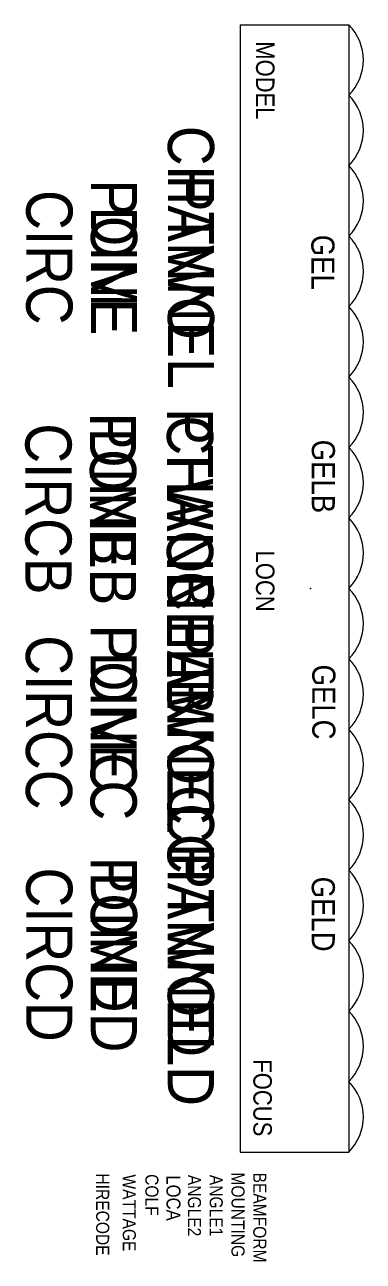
# Model space of a CAD drawing. Extents: x 5650 to 6384, y -1350 to 1324.
import ezdxf
from ezdxf.enums import TextEntityAlignment as Align

# ---------------------------------------------------------------- set-up
doc = ezdxf.new("R2010")
doc.units = 0
doc.header["$MEASUREMENT"] = 0
doc.layers.get('0').update_dxf_attribs({"linetype": 'CONTINUOUS'})
for name, color, linetype in [('CHANNEL', 3, 'CONTINUOUS'), ('CIRC', 6, 'CONTINUOUS'), ('DIMMER', 4, 'CONTINUOUS'), ('FOCUS', 30, 'CONTINUOUS'), ('GEL', 1, 'CONTINUOUS'), ('LANTERNS', 4, 'CONTINUOUS'), ('LOCATION', 7, 'CONTINUOUS'), ('MODEL', 6, 'CONTINUOUS'), ('PATCH', 5, 'CONTINUOUS'), ('PATCH2', 5, 'CONTINUOUS'), ('TEMPLATE', 150, 'CONTINUOUS')]:
    doc.layers.add(name, color=color, linetype=linetype)

msp = doc.modelspace()

# ---------------------------------------------------------------- linework, layer by layer
for p, q in [((6117.4, 1324.4), (6117.4, -1114)), ((6117.4, 1324.4), (6269.8, 1324.4)), ((6269.8, 1324.4), (6352.4, 1324.4)), ((6352.4, 1324.4), (6352.4, -1114)), ((6117.4, -1114), (6269.8, -1114)), ((6269.8, -1114), (6352.4, -1114))]:
    msp.add_line(p, q)
for centre in [(6276.2, 1248.2), (6276.2, 1095.8), (6276.2, 943.4), (6276.2, 791), (6276.2, 638.6), (6276.2, 486.2), (6276.2, 333.8), (6276.2, 181.4), (6276.2, 29), (6276.2, -123.4), (6276.2, -275.8), (6276.2, -428.2), (6276.2, -580.6), (6276.2, -733), (6276.2, -885.4), (6276.2, -1037.8)]:
    msp.add_arc(centre, 107.8, 315, 45)
at = {"layer": 'TEMPLATE', "color": 0, "linetype": 'CONTINUOUS'}
msp.add_point((6269.8, 105.2), dxfattribs=at)

# ---------------------------------------------------------------- texts
at = {"layer": 'CHANNEL', "width": 0.89}
for tag, p in [('CHANNEL', (5960.6, 821.4)), ('CHANNELB', (5958.6, 155.2)), ('CHANNELC', (5959.8, -184.6)), ('CHANNELD', (5960.4, -686.9))]:
    msp.add_attdef(tag, text='', height=100, rotation=270, dxfattribs=at).set_placement(p, align=Align.CENTER)
at = {"layer": 'CIRC', "width": 0.89}
for tag, p in [('CIRC', (5653.9, 821.4)), ('CIRCB', (5651.9, 277.1)), ('CIRCC', (5653.1, -184.6)), ('CIRCD', (5653.7, -686.9))]:
    msp.add_attdef(tag, text='', height=100, rotation=270, dxfattribs=at).set_placement(p, align=Align.CENTER)
at = {"layer": 'DIMMER', "width": 0.89}
for tag, p in [('DIM', (5793.9, 822.3)), ('DIMB', (5791.9, 303.9)), ('DIMC', (5793.1, -183.8)), ('DIMD', (5793.7, -660.2))]:
    msp.add_attdef(tag, text='', height=100, rotation=270, dxfattribs=at).set_placement(p, align=Align.CENTER)
at = {"layer": 'FOCUS', "width": 0.89}
msp.add_attdef('FOCUS', text=' ', height=40, rotation=270, dxfattribs=at).set_placement((6145.8, -1080), align=Align.RIGHT)
at = {"layer": 'GEL', "width": 0.89}
for tag, p in [('GEL', (6271.4, 810.5)), ('GELB', (6272.4, 347.4)), ('GELC', (6273.4, -140.6)), ('GELD', (6272.3, -599.4))]:
    msp.add_attdef(tag, text='', height=50, rotation=270, dxfattribs=at).set_placement(p, align=Align.CENTER)
at = {"layer": 'LANTERNS', "color": 0, "width": 0.89, "flags": 1}
for tag, p, s, height in [('HIRECODE', (5805.2, -1160.2), '', 28.3), ('WATTAGE', (5862.9, -1162.4, 0), ' ', 28.3), ('COLF', (5911.8, -1161.8), '4', 28.3), ('LOCA', (5957.6, -1164.4), '', 30.3), ('ANGLE2', (6004, -1163.3), '180', 28.3), ('ANGLE1', (6051.2, -1163.3), '0', 28.3), ('MOUNTING', (6098.4, -1158.1), 'STANDARD HOOK CLAMP X 2', 28.305), ('BEAMFORM', (6145.5, -1158.4), 'ASYMETRIC', 28.3)]:
    msp.add_attdef(tag, p, s, height=height, rotation=270, dxfattribs=at)
at = {"layer": 'LOCATION', "width": 0.89}
msp.add_attdef('LOCN', text='', height=40, rotation=270, dxfattribs=at).set_placement((6151.5, 120.9), align=Align.CENTER)
at = {"layer": 'MODEL', "width": 0.89}
msp.add_attdef('MODEL', text="8' R40", height=40, rotation=270, dxfattribs=at).set_placement((6171.6, 1204), align=Align.MIDDLE)
at = {"layer": 'PATCH', "width": 0.89}
for tag, p in [('PONE', (5793.9, 821.4)), ('PONEB', (5791.9, 277.1)), ('PONEC', (5793.1, -184.6)), ('PONED', (5793.7, -686.9))]:
    msp.add_attdef(tag, text='', height=100, rotation=270, dxfattribs=at).set_placement(p, align=Align.CENTER)
at = {"layer": 'PATCH2', "width": 0.89}
for tag, p in [('PTWO', (5960.6, 821.4)), ('PTWOB', (5958.6, 277.1)), ('PTWOC', (5959.8, -184.6)), ('PTWOD', (5960.4, -686.9))]:
    msp.add_attdef(tag, text='', height=100, rotation=270, dxfattribs=at).set_placement(p, align=Align.CENTER)

doc.saveas('drawing.dxf')
